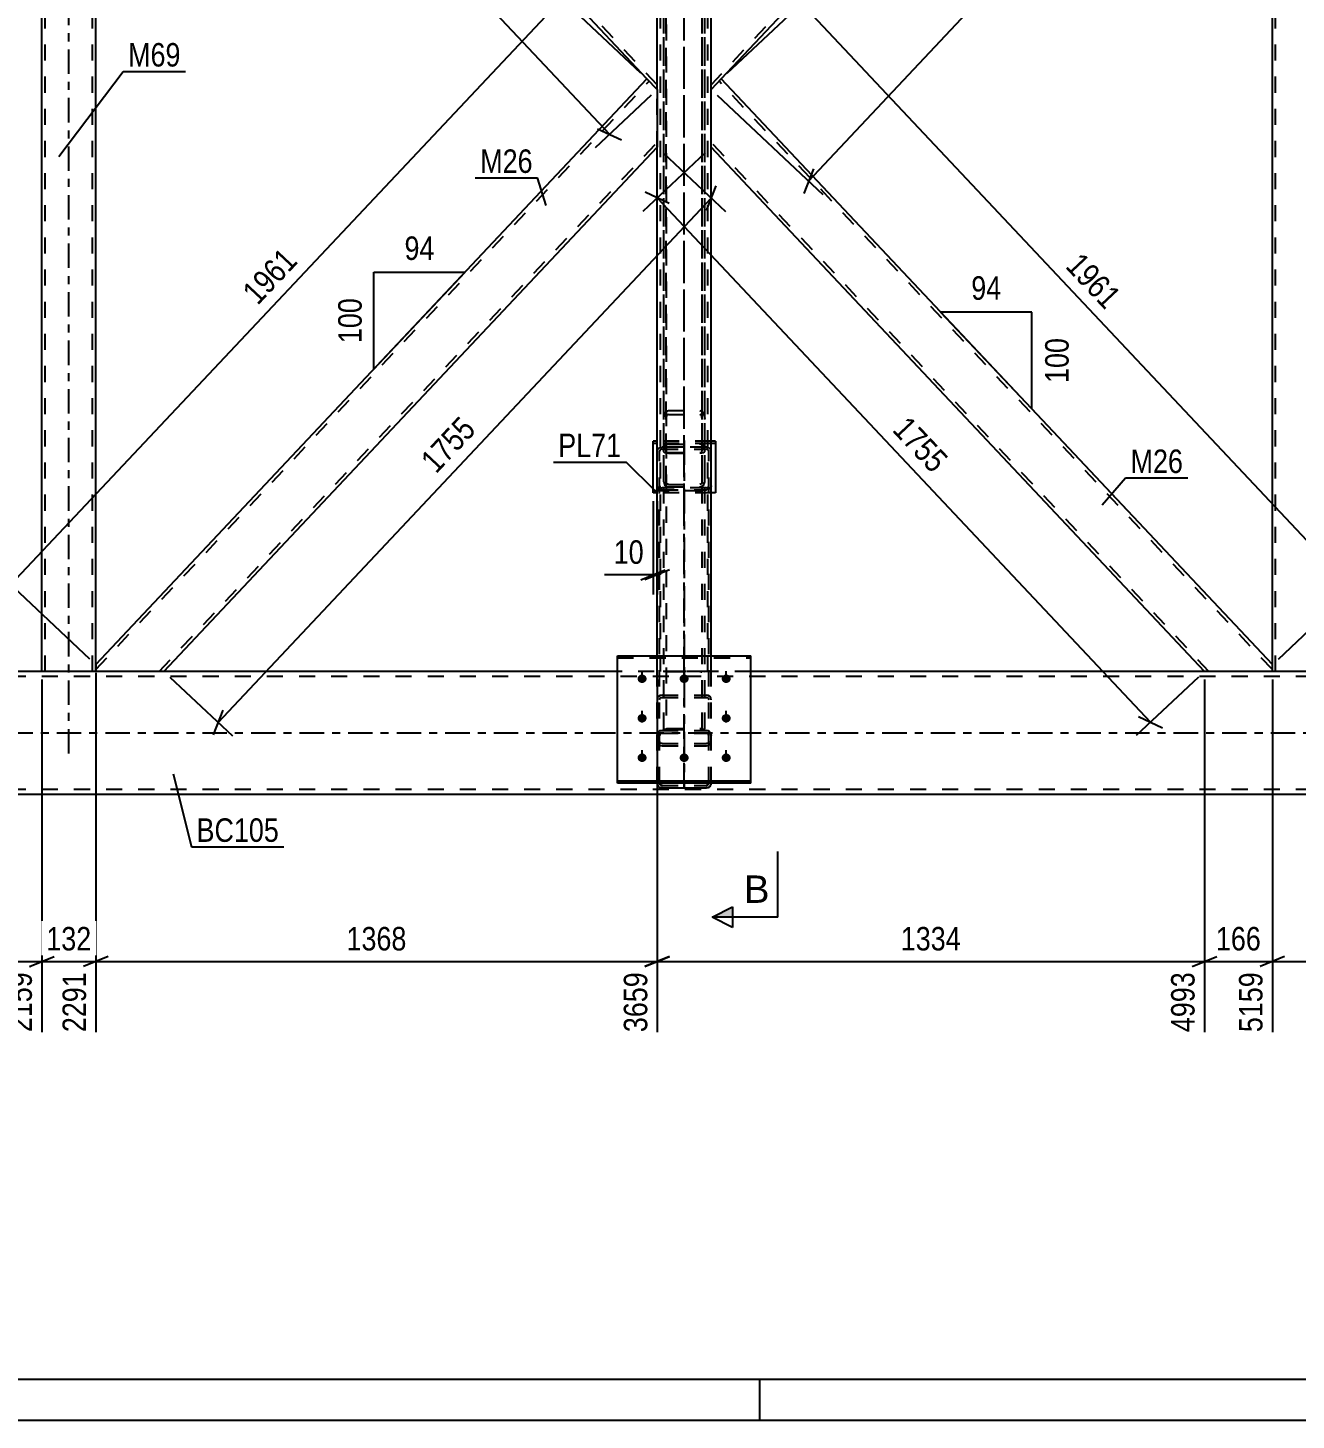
# Model space of a CAD drawing. Header units: millimetres. Extents: x -98 to 743, y -243 to 351.
# Drawn here: x 24 to 178.6, y -243.3 to -73.5 of the extents above; entities that cross this region are included whole.
import ezdxf

# ---------------------------------------------------------------- set-up
doc = ezdxf.new("R2010")
doc.units = ezdxf.units.MM
doc.linetypes.add('DXK_LINE_DOT2', pattern=[3.9198, 1.9599, -1.9599])
doc.linetypes.add('DXK_LINE_DOT3', pattern=[5.9187, 2.979, -0.9799, 0.9799, -0.9799])
doc.styles.add('Arial', font='ARIAL.TTF', dxfattribs={"height": 0.2})
doc.styles.add('Arial Narrow', font='ARIALN.TTF', dxfattribs={"height": 0.2})

# ---------------------------------------------------------------- blocks, each defined once
blk = doc.blocks.new('Unknown-389632146-1132')
at = {"color": 5, "linetype": 'Continuous'}
for p, q in [((-92.81, -238.29), (738.19, -238.29)), ((113.19, -243.29), (113.19, -238.29)), ((-97.81, -243.29), (743.19, -243.29))]:
    blk.add_line(p, q, dxfattribs=at)
blk = doc.blocks.new('Part-389632146-3167 - 3139')
at = {"color": 2, "linetype": 'Continuous'}
for p, q in [((108.48, -79.75), (107.26, -81.05)), ((175.65, -151.17), (108.48, -79.75)), ((107.26, -86.91), (107.26, -81.05)), ((107.26, -88.08), (107.26, -86.91)), ((167.37, -152), (107.26, -88.08)), ((175.65, -152), (175.65, -151.17))]:
    blk.add_line(p, q, dxfattribs=at)
at = {"color": 7, "linetype": 'DXK_LINE_DOT2'}
for p, q in [((175.65, -151.76), (108.21, -80.04)), ((107.26, -87.99), (107.26, -86.91)), ((107.26, -87.5), (107.26, -87.36)), ((167.92, -152), (107.26, -87.5)), ((175.65, -152), (167.37, -152))]:
    blk.add_line(p, q, dxfattribs=at)
blk = doc.blocks.new('Part-389632146-3143 - 3139')
at = {"color": 7, "linetype": 'DXK_LINE_DOT3'}
blk.add_line((28.95, -162), (28.95, 2.5), dxfattribs=at)
at = {"color": 2, "linetype": 'Continuous'}
for p, q in [((25.65, -152), (25.65, -7.5)), ((32.25, -151.17), (32.25, -8.33))]:
    blk.add_line(p, q, dxfattribs=at)
at = {"color": 7, "linetype": 'DXK_LINE_DOT2'}
for p, q in [((25.65, -7.5), (32.25, -7.5)), ((26.05, -152), (26.05, -7.5)), ((31.85, -152), (31.85, -7.5)), ((32.25, -8.33), (32.25, -7.5)), ((32.25, -152), (25.65, -152)), ((32.25, -152), (32.25, -151.17))]:
    blk.add_line(p, q, dxfattribs=at)
blk = doc.blocks.new('Part-389632146-3146 - 3139')
at = {"color": 7, "linetype": 'DXK_LINE_DOT2'}
for p, q in [((175.65, -7.5), (182.25, -7.5)), ((175.65, -8.33), (175.65, -7.5)), ((176.05, -152), (176.05, -7.5)), ((181.85, -152), (181.85, -7.5)), ((175.65, -152), (175.65, -151.17)), ((182.25, -152), (175.65, -152))]:
    blk.add_line(p, q, dxfattribs=at)
at = {"color": 2, "linetype": 'Continuous'}
for p, q in [((175.65, -151.17), (175.65, -8.33)), ((182.25, -7.5), (182.25, -152))]:
    blk.add_line(p, q, dxfattribs=at)
blk = doc.blocks.new('Part-389632146-3173 - 3139')
at = {"color": 7, "linetype": 'DXK_LINE_DOT3'}
blk.add_line((103.96, -123.84), (103.96, -166.12), dxfattribs=at)
at = {"color": 7, "linetype": 'DXK_LINE_DOT2'}
for p, q in [((100.66, -125.13), (100.7, -124.95)), ((100.66, -165.58), (100.66, -125.13)), ((100.7, -124.95), (100.72, -124.94)), ((100.72, -124.94), (100.83, -124.8)), ((100.83, -124.8), (101.03, -124.7)), ((100.98, -125.04), (100.96, -125.13)), ((100.96, -165.58), (100.96, -125.13)), ((101.04, -124.97), (100.98, -125.04)), ((101.03, -124.7), (101.26, -124.66)), ((101.14, -124.92), (101.04, -124.97)), ((101.26, -124.9), (101.14, -124.92)), ((106.66, -124.66), (101.26, -124.66)), ((101.26, -124.9), (106.66, -124.9)), ((106.66, -124.66), (106.88, -124.7)), ((106.77, -124.92), (106.66, -124.9)), ((106.87, -124.97), (106.77, -124.92)), ((106.93, -125.04), (106.87, -124.97)), ((106.88, -124.7), (107.08, -124.8)), ((106.96, -125.13), (106.93, -125.04)), ((106.96, -165.58), (106.96, -125.13)), ((107.19, -124.94), (107.08, -124.8)), ((107.21, -124.95), (107.19, -124.94)), ((107.26, -125.13), (107.21, -124.95)), ((107.26, -165.58), (107.26, -125.13)), ((100.7, -129.57), (100.66, -129.39)), ((100.83, -129.73), (100.7, -129.57)), ((101.03, -129.83), (100.83, -129.73)), ((100.96, -129.39), (100.98, -129.48)), ((100.98, -129.48), (101.04, -129.56)), ((101.26, -129.86), (101.03, -129.83)), ((101.04, -129.56), (101.14, -129.61)), ((101.14, -129.61), (101.26, -129.63)), ((106.66, -129.63), (101.26, -129.63)), ((101.26, -129.86), (106.66, -129.86)), ((106.66, -129.63), (106.77, -129.61)), ((106.88, -129.83), (106.66, -129.86)), ((106.77, -129.61), (106.87, -129.56)), ((106.87, -129.56), (106.93, -129.48)), ((107.08, -129.73), (106.88, -129.83)), ((106.93, -129.48), (106.96, -129.39)), ((107.21, -129.57), (107.08, -129.73)), ((107.26, -129.39), (107.21, -129.57)), ((101.26, -159.19), (101.03, -159.24)), ((101.04, -159.6), (101.14, -159.53)), ((101.14, -159.53), (101.26, -159.51)), ((101.26, -159.19), (106.66, -159.19)), ((101.26, -159.51), (106.66, -159.51)), ((106.88, -159.24), (106.66, -159.19)), ((106.66, -159.51), (106.77, -159.53)), ((106.77, -159.53), (106.87, -159.6)), ((100.7, -159.58), (100.66, -159.83)), ((100.96, -159.83), (100.98, -159.71)), ((100.98, -159.71), (101.04, -159.6)), ((106.87, -159.6), (106.93, -159.71)), ((106.93, -159.71), (106.96, -159.83)), ((107.26, -159.83), (107.21, -159.58)), ((100.66, -165.58), (100.7, -165.82)), ((100.98, -165.7), (100.96, -165.58)), ((101.04, -165.8), (100.98, -165.7)), ((101.03, -166.17), (101.26, -166.21)), ((101.14, -165.87), (101.04, -165.8)), ((101.26, -165.89), (101.14, -165.87)), ((101.26, -165.89), (106.66, -165.89)), ((101.26, -166.21), (106.66, -166.21)), ((106.77, -165.87), (106.66, -165.89)), ((106.66, -166.21), (106.88, -166.17)), ((106.87, -165.8), (106.77, -165.87)), ((106.87, -165.8), (106.88, -165.77)), ((106.88, -165.77), (106.93, -165.7)), ((106.93, -165.7), (106.96, -165.58)), ((107.21, -165.82), (107.26, -165.58))]:
    blk.add_line(p, q, dxfattribs=at)
for centre, start, end in [((101.28, -159.8), 114.3226, 159.2441), ((106.63, -159.8), 20.7559, 65.6774), ((101.28, -165.6), 200.7559, 245.6774), ((106.63, -165.6), 294.3226, 339.2441)]:
    blk.add_arc(centre, 0.621, start, end, dxfattribs=at)
blk = doc.blocks.new('Part-389632146-3152 - 3139')
at = {"color": 7, "linetype": 'DXK_LINE_DOT2'}
for p, q in [((100.7, -155.23), (100.66, -155.45)), ((100.66, -165.58), (100.66, -155.45)), ((100.83, -155.05), (100.7, -155.23)), ((101.03, -154.93), (100.83, -155.05)), ((100.96, -155.45), (100.98, -155.34)), ((100.96, -165.58), (100.96, -155.45)), ((100.98, -155.34), (101.04, -155.25)), ((101.26, -154.88), (101.03, -154.93)), ((101.04, -155.25), (101.14, -155.19)), ((101.14, -155.19), (101.26, -155.16)), ((101.26, -154.88), (106.66, -154.88)), ((101.26, -155.16), (106.66, -155.16)), ((106.88, -154.93), (106.66, -154.88)), ((106.66, -155.16), (106.77, -155.19)), ((106.77, -155.19), (106.87, -155.25)), ((106.87, -155.25), (106.93, -155.34)), ((107.08, -155.05), (106.88, -154.93)), ((106.93, -155.34), (106.96, -155.45)), ((106.96, -165.58), (106.96, -155.45)), ((107.21, -155.23), (107.08, -155.05)), ((107.26, -155.45), (107.21, -155.23)), ((107.26, -165.58), (107.26, -155.45)), ((101.03, -159.24), (101.26, -159.19)), ((101.14, -159.53), (101.04, -159.6)), ((101.26, -159.51), (101.14, -159.53)), ((101.26, -159.19), (106.66, -159.19)), ((101.26, -159.51), (106.66, -159.51)), ((106.66, -159.19), (106.88, -159.24)), ((106.77, -159.53), (106.66, -159.51)), ((106.87, -159.6), (106.77, -159.53)), ((100.66, -159.83), (100.7, -159.59)), ((100.66, -160.52), (100.7, -160.74)), ((100.7, -160.74), (100.83, -160.92)), ((100.83, -160.92), (101.03, -161.04)), ((100.98, -159.71), (100.96, -159.83)), ((100.98, -160.63), (100.96, -160.52)), ((101.04, -159.6), (100.98, -159.71)), ((101.04, -160.72), (100.98, -160.63)), ((101.03, -161.04), (101.26, -161.08)), ((101.14, -160.78), (101.04, -160.72)), ((101.26, -160.8), (101.14, -160.78)), ((101.26, -160.8), (106.66, -160.8)), ((101.26, -161.08), (106.66, -161.08)), ((106.77, -160.78), (106.66, -160.8)), ((106.66, -161.08), (106.88, -161.04)), ((106.87, -160.72), (106.77, -160.78)), ((106.93, -159.71), (106.87, -159.6)), ((106.93, -160.63), (106.87, -160.72)), ((106.88, -161.04), (107.08, -160.92)), ((106.96, -159.83), (106.93, -159.71)), ((106.96, -160.52), (106.93, -160.63)), ((107.08, -160.92), (107.21, -160.74)), ((107.21, -159.59), (107.26, -159.83)), ((107.21, -160.74), (107.26, -160.52)), ((100.66, -165.62), (100.66, -165.58)), ((100.96, -165.58), (100.98, -165.7)), ((100.98, -165.7), (101.04, -165.8)), ((101.04, -165.8), (101.14, -165.87)), ((101.14, -165.87), (101.26, -165.9)), ((101.26, -165.9), (106.66, -165.9)), ((106.66, -165.9), (106.77, -165.87)), ((106.77, -165.87), (106.87, -165.8)), ((106.87, -165.8), (106.93, -165.7)), ((106.93, -165.7), (106.96, -165.58)), ((107.26, -165.58), (107.25, -165.62))]:
    blk.add_line(p, q, dxfattribs=at)
at = {"color": 7, "linetype": 'DXK_LINE_DOT3'}
blk.add_line((103.96, -166.12), (103.96, -154.56), dxfattribs=at)
at = {"color": 2, "linetype": 'Continuous'}
for p, q in [((100.7, -165.82), (100.66, -165.62)), ((101.26, -166.21), (101.03, -166.17)), ((101.26, -166.21), (106.66, -166.21)), ((106.88, -166.17), (106.66, -166.21)), ((107.25, -165.62), (107.21, -165.82))]:
    blk.add_line(p, q, dxfattribs=at)
at = {"color": 7, "linetype": 'DXK_LINE_DOT2'}
for centre, start, end in [((101.28, -159.81), 114.32, 159.2417), ((106.63, -159.81), 20.7583, 65.68)]:
    blk.add_arc(centre, 0.621, start, end, dxfattribs=at)
at = {"color": 2, "linetype": 'Continuous'}
for centre, start, end in [((101.28, -165.6), 200.7583, 245.68), ((106.63, -165.6), 294.32, 339.2417)]:
    blk.add_arc(centre, 0.621, start, end, dxfattribs=at)
blk = doc.blocks.new('Part-389632146-3179 - 3139')
at = {"color": 2, "linetype": 'Continuous'}
for p, q in [((95.83, -150.08), (112.08, -150.08)), ((95.83, -165.62), (95.83, -150.08)), ((112.08, -165.62), (112.08, -150.08)), ((95.83, -165.35), (112.08, -165.35)), ((112.08, -165.62), (95.83, -165.62))]:
    blk.add_line(p, q, dxfattribs=at)
at = {"color": 7, "linetype": 'DXK_LINE_DOT2'}
blk.add_line((95.83, -150.35), (112.08, -150.35), dxfattribs=at)
blk = doc.blocks.new('Part-389632146-3180 - 3139')
at = {"color": 2, "linetype": 'Continuous'}
for p, q in [((100.16, -130.23), (100.16, -123.94)), ((100.66, -123.94), (100.16, -123.94)), ((100.66, -124.21), (100.16, -124.21)), ((107.76, -123.94), (107.26, -123.94)), ((107.76, -124.21), (107.26, -124.21)), ((107.76, -123.94), (107.76, -130.23)), ((100.66, -130.23), (100.16, -130.23)), ((107.76, -130.23), (107.26, -130.23))]:
    blk.add_line(p, q, dxfattribs=at)
at = {"color": 7, "linetype": 'DXK_LINE_DOT2'}
for p, q in [((107.26, -123.94), (100.66, -123.94)), ((107.26, -124.21), (100.66, -124.21)), ((100.16, -129.95), (107.76, -129.95)), ((107.26, -130.23), (100.66, -130.23))]:
    blk.add_line(p, q, dxfattribs=at)
blk = doc.blocks.new('Part-389632146-3198 - 3139')
at = {"color": 2, "linetype": 'Continuous'}
for p, q in [((167.37, -7.5), (107.26, -71.42)), ((175.65, -8.33), (108.48, -79.75)), ((175.65, -8.33), (175.65, -7.5)), ((107.26, -80.33), (107.26, -71.42)), ((107.26, -81.05), (107.26, -80.33))]:
    blk.add_line(p, q, dxfattribs=at)
at = {"color": 7, "linetype": 'DXK_LINE_DOT2'}
for p, q in [((167.92, -7.5), (107.26, -72)), ((175.65, -7.74), (107.26, -80.47)), ((175.65, -7.5), (167.37, -7.5)), ((108.48, -79.75), (107.26, -81.05)), ((107.26, -80.96), (107.26, -80.33)), ((107.26, -80.47), (107.26, -80.42))]:
    blk.add_line(p, q, dxfattribs=at)
blk = doc.blocks.new('Part-389632146-3208 - 3139')
at = {"color": 2, "linetype": 'Continuous'}
for p, q in [((32.25, -151.17), (99.42, -79.75)), ((99.42, -79.75), (100.66, -81.06)), ((100.66, -81.06), (100.66, -88.07)), ((40.53, -152), (100.66, -88.07)), ((32.25, -151.17), (32.25, -152))]:
    blk.add_line(p, q, dxfattribs=at)
at = {"color": 7, "linetype": 'DXK_LINE_DOT2'}
for p, q in [((32.25, -151.76), (99.7, -80.04)), ((39.98, -152), (100.66, -87.49)), ((40.53, -152), (32.25, -152))]:
    blk.add_line(p, q, dxfattribs=at)
blk = doc.blocks.new('Part-389632146-3223 - 3139')
at = {"color": 2, "linetype": 'Continuous'}
for p, q in [((32.25, -8.33), (32.25, -7.5)), ((99.42, -79.75), (32.25, -8.33)), ((100.66, -71.43), (40.53, -7.5)), ((100.66, -79.89), (100.66, -71.43)), ((100.66, -81.06), (100.66, -79.89))]:
    blk.add_line(p, q, dxfattribs=at)
at = {"color": 7, "linetype": 'DXK_LINE_DOT2'}
for p, q in [((40.53, -7.5), (32.25, -7.5)), ((100.66, -80.48), (32.25, -7.74)), ((100.66, -72.01), (39.98, -7.5)), ((100.66, -81.06), (99.42, -79.75)), ((100.66, -80.43), (100.66, -80.12)), ((100.66, -80.48), (100.66, -80.43))]:
    blk.add_line(p, q, dxfattribs=at)
blk = doc.blocks.new('Part-389632146-3252 - 3139')
at = {"color": 2, "linetype": 'Continuous'}
for p, q in [((95.83, -152), (15.65, -152)), ((192.25, -152), (112.08, -152)), ((192.25, -167), (15.65, -167))]:
    blk.add_line(p, q, dxfattribs=at)
at = {"color": 7, "linetype": 'DXK_LINE_DOT2'}
for p, q in [((192.25, -152.6), (15.65, -152.6)), ((112.08, -152), (95.83, -152)), ((192.25, -166.4), (15.65, -166.4))]:
    blk.add_line(p, q, dxfattribs=at)
at = {"color": 7, "linetype": 'DXK_LINE_DOT3'}
blk.add_line((15.65, -159.5), (192.25, -159.5), dxfattribs=at)
blk = doc.blocks.new('Part-389632146-3414 - 3139')
at = {"color": 7, "linetype": 'DXK_LINE_DOT2'}
for p, q in [((101.46, -128.88), (101.46, 42.92)), ((101.76, -128.88), (101.76, 42.92)), ((106.16, -128.88), (106.16, 42.92)), ((106.46, -128.88), (106.46, 42.92)), ((101.5, -124.68), (101.46, -124.92)), ((101.63, -124.48), (101.5, -124.68)), ((101.83, -124.35), (101.63, -124.48)), ((101.76, -124.92), (101.78, -124.8)), ((101.78, -124.8), (101.84, -124.7)), ((102.06, -124.3), (101.83, -124.35)), ((101.84, -124.7), (101.94, -124.63)), ((101.94, -124.63), (102.06, -124.61)), ((102.06, -124.3), (105.86, -124.3)), ((102.06, -124.61), (105.86, -124.61)), ((106.08, -124.35), (105.86, -124.3)), ((105.86, -124.61), (105.97, -124.63)), ((105.97, -124.63), (106.07, -124.7)), ((106.07, -124.7), (106.13, -124.8)), ((106.28, -124.48), (106.08, -124.35)), ((106.13, -124.8), (106.16, -124.92)), ((106.41, -124.68), (106.28, -124.48)), ((106.46, -124.92), (106.41, -124.68)), ((101.46, -128.88), (101.5, -129.12)), ((101.78, -129), (101.76, -128.88)), ((101.84, -129.1), (101.78, -129)), ((106.13, -129), (106.07, -129.1)), ((106.16, -128.88), (106.13, -129)), ((106.41, -129.12), (106.46, -128.88)), ((101.5, -129.12), (101.63, -129.32)), ((101.63, -129.32), (101.83, -129.45)), ((101.83, -129.45), (102.06, -129.5)), ((101.94, -129.17), (101.84, -129.1)), ((102.06, -129.19), (101.94, -129.17)), ((102.06, -129.19), (105.86, -129.19)), ((102.06, -129.5), (105.86, -129.5)), ((105.97, -129.17), (105.86, -129.19)), ((105.86, -129.5), (106.08, -129.45)), ((106.07, -129.1), (105.97, -129.17)), ((106.08, -129.45), (106.28, -129.32)), ((106.28, -129.32), (106.41, -129.12))]:
    blk.add_line(p, q, dxfattribs=at)
blk = doc.blocks.new('Part-389632146-3299 - 3139')
at = {"color": 2, "linetype": 'Continuous'}
for p, q in [((100.66, -71.43), (100.66, -7.5)), ((107.26, -71.42), (107.26, -7.5)), ((100.66, -150.08), (100.66, -88.07)), ((107.26, -150.08), (107.26, -88.08))]:
    blk.add_line(p, q, dxfattribs=at)
at = {"color": 7, "linetype": 'DXK_LINE_DOT2'}
for p, q in [((107.26, -7.5), (100.66, -7.5)), ((101.06, -152), (101.06, -7.5)), ((106.86, -152), (106.86, -7.5)), ((100.66, -88.07), (100.66, -71.43)), ((107.26, -88.08), (107.26, -71.42)), ((100.66, -152), (100.66, -150.08)), ((107.26, -152), (107.26, -150.08)), ((107.26, -152), (100.66, -152))]:
    blk.add_line(p, q, dxfattribs=at)
at = {"color": 7, "linetype": 'DXK_LINE_DOT3'}
blk.add_line((103.96, -152), (103.96, -7.5), dxfattribs=at)
blk = doc.blocks.new('Bolt-389632146-3386 - 3139')
at = {"linetype": 'Continuous'}
for points in [[(98.83, -153.41), (98.72, -153.4), (98.61, -153.37), (98.51, -153.31), (98.42, -153.24), (98.35, -153.15), (98.31, -153.05), (98.28, -152.95), (98.28, -152.84), (98.31, -152.73), (98.35, -152.64), (98.42, -152.55), (98.51, -152.48), (98.61, -152.42), (98.72, -152.39), (98.83, -152.38), (98.94, -152.39), (99.05, -152.42), (99.15, -152.48), (99.24, -152.55), (99.31, -152.64), (99.35, -152.73), (99.38, -152.84), (99.38, -152.95), (99.35, -153.05), (99.31, -153.15), (99.24, -153.24), (99.15, -153.31), (99.05, -153.37), (98.94, -153.4)], [(103.96, -153.41), (103.84, -153.4), (103.73, -153.37), (103.63, -153.31), (103.55, -153.24), (103.48, -153.15), (103.43, -153.05), (103.41, -152.95), (103.41, -152.84), (103.43, -152.73), (103.48, -152.64), (103.55, -152.55), (103.63, -152.48), (103.73, -152.42), (103.84, -152.39), (103.96, -152.38), (104.07, -152.39), (104.18, -152.42), (104.28, -152.48), (104.36, -152.55), (104.43, -152.64), (104.48, -152.73), (104.5, -152.84), (104.5, -152.95), (104.48, -153.05), (104.43, -153.15), (104.36, -153.24), (104.28, -153.31), (104.18, -153.37), (104.07, -153.4)], [(109.08, -153.41), (108.97, -153.4), (108.86, -153.37), (108.76, -153.31), (108.67, -153.24), (108.6, -153.15), (108.56, -153.05), (108.53, -152.95), (108.53, -152.84), (108.56, -152.73), (108.6, -152.64), (108.67, -152.55), (108.76, -152.48), (108.86, -152.42), (108.97, -152.39), (109.08, -152.38), (109.19, -152.39), (109.3, -152.42), (109.4, -152.48), (109.49, -152.55), (109.56, -152.64), (109.6, -152.73), (109.63, -152.84), (109.63, -152.95), (109.6, -153.05), (109.56, -153.15), (109.49, -153.24), (109.4, -153.31), (109.3, -153.37), (109.19, -153.4)], [(98.83, -158.23), (98.72, -158.22), (98.61, -158.18), (98.51, -158.13), (98.42, -158.06), (98.35, -157.97), (98.31, -157.87), (98.28, -157.76), (98.28, -157.66), (98.31, -157.55), (98.35, -157.45), (98.42, -157.36), (98.51, -157.29), (98.61, -157.24), (98.72, -157.2), (98.83, -157.19), (98.94, -157.2), (99.05, -157.24), (99.15, -157.29), (99.24, -157.36), (99.31, -157.45), (99.35, -157.55), (99.38, -157.66), (99.38, -157.76), (99.35, -157.87), (99.31, -157.97), (99.24, -158.06), (99.15, -158.13), (99.05, -158.18), (98.94, -158.22)], [(109.08, -158.23), (108.97, -158.22), (108.86, -158.18), (108.76, -158.13), (108.67, -158.06), (108.6, -157.97), (108.56, -157.87), (108.53, -157.76), (108.53, -157.66), (108.56, -157.55), (108.6, -157.45), (108.67, -157.36), (108.76, -157.29), (108.86, -157.24), (108.97, -157.2), (109.08, -157.19), (109.19, -157.2), (109.3, -157.24), (109.4, -157.29), (109.49, -157.36), (109.56, -157.45), (109.6, -157.55), (109.63, -157.66), (109.63, -157.76), (109.6, -157.87), (109.56, -157.97), (109.49, -158.06), (109.4, -158.13), (109.3, -158.18), (109.19, -158.22)], [(98.83, -163.04), (98.72, -163.03), (98.61, -163), (98.51, -162.94), (98.42, -162.87), (98.35, -162.78), (98.31, -162.69), (98.28, -162.58), (98.28, -162.47), (98.31, -162.37), (98.35, -162.27), (98.42, -162.18), (98.51, -162.11), (98.61, -162.05), (98.72, -162.02), (98.83, -162.01), (98.94, -162.02), (99.05, -162.05), (99.15, -162.11), (99.24, -162.18), (99.31, -162.27), (99.35, -162.37), (99.38, -162.47), (99.38, -162.58), (99.35, -162.69), (99.31, -162.78), (99.24, -162.87), (99.15, -162.94), (99.05, -163), (98.94, -163.03)], [(103.96, -163.04), (103.84, -163.03), (103.73, -163), (103.63, -162.94), (103.55, -162.87), (103.48, -162.78), (103.43, -162.69), (103.41, -162.58), (103.41, -162.47), (103.43, -162.37), (103.48, -162.27), (103.55, -162.18), (103.63, -162.11), (103.73, -162.05), (103.84, -162.02), (103.96, -162.01), (104.07, -162.02), (104.18, -162.05), (104.28, -162.11), (104.36, -162.18), (104.43, -162.27), (104.48, -162.37), (104.5, -162.47), (104.5, -162.58), (104.48, -162.69), (104.43, -162.78), (104.36, -162.87), (104.28, -162.94), (104.18, -163), (104.07, -163.03)], [(109.08, -163.04), (108.97, -163.03), (108.86, -163), (108.76, -162.94), (108.67, -162.87), (108.6, -162.78), (108.56, -162.69), (108.53, -162.58), (108.53, -162.47), (108.56, -162.37), (108.6, -162.27), (108.67, -162.18), (108.76, -162.11), (108.86, -162.05), (108.97, -162.02), (109.08, -162.01), (109.19, -162.02), (109.3, -162.05), (109.4, -162.11), (109.49, -162.18), (109.56, -162.27), (109.6, -162.37), (109.63, -162.47), (109.63, -162.58), (109.6, -162.69), (109.56, -162.78), (109.49, -162.87), (109.4, -162.94), (109.3, -163), (109.19, -163.03)]]:
    blk.add_hatch(color=1, dxfattribs=at).paths.add_polyline_path(points)
at = {"color": 1, "linetype": 'Continuous'}
for p, q in [((98.83, -153.39), (98.83, -151.97)), ((103.96, -153.39), (103.96, -151.97)), ((109.08, -153.39), (109.08, -151.97)), ((98.83, -158.21), (98.83, -156.79)), ((109.08, -158.21), (109.08, -156.79)), ((98.83, -163.02), (98.83, -161.6)), ((103.96, -163.02), (103.96, -161.6)), ((109.08, -163.02), (109.08, -161.6))]:
    blk.add_line(p, q, dxfattribs=at)
blk = doc.blocks.new('Part-389632146-3419 - 3139')
at = {"color": 7, "linetype": 'DXK_LINE_DOT2'}
for p, q in [((101.46, -158.96), (101.46, 36.64)), ((101.76, 36.64), (101.76, -158.96)), ((106.16, -158.96), (106.16, 36.64)), ((106.46, -158.96), (106.46, 36.64)), ((101.5, -152.03), (101.46, -152.08)), ((101.61, -152), (101.5, -152.03)), ((106.3, -152), (101.61, -152)), ((101.76, -152.08), (101.78, -152.06)), ((101.78, -152.06), (101.84, -152.04)), ((101.84, -152.04), (101.94, -152.02)), ((101.94, -152.02), (102.06, -152.02)), ((102.06, -152.02), (105.86, -152.02)), ((105.86, -152.02), (105.97, -152.02)), ((105.97, -152.02), (106.07, -152.04)), ((106.07, -152.04), (106.13, -152.06)), ((106.16, -152.08), (106.13, -152.06)), ((106.41, -152.03), (106.3, -152)), ((106.46, -152.08), (106.41, -152.03)), ((101.48, -159.19), (101.46, -158.96)), ((101.48, -159.19), (101.5, -159.13)), ((101.48, -159.19), (101.78, -159.19)), ((101.5, -159.13), (101.63, -159.03)), ((101.63, -159.03), (101.83, -158.97)), ((101.76, -158.96), (101.78, -159.19)), ((101.84, -159.14), (101.78, -159.19)), ((101.78, -159.19), (101.78, -159.19)), ((101.83, -158.97), (102.06, -158.94)), ((101.94, -159.1), (101.84, -159.14)), ((102.06, -159.09), (101.94, -159.1)), ((102.06, -158.94), (105.86, -158.94)), ((102.06, -159.09), (105.86, -159.09)), ((105.86, -158.94), (106.08, -158.97)), ((105.97, -159.1), (105.86, -159.09)), ((106.07, -159.14), (105.97, -159.1)), ((106.13, -159.19), (106.07, -159.14)), ((106.08, -158.97), (106.28, -159.03)), ((106.13, -159.19), (106.16, -158.96)), ((106.13, -159.19), (106.43, -159.19)), ((106.13, -159.19), (106.13, -159.19)), ((106.28, -159.03), (106.41, -159.13)), ((106.41, -159.13), (106.43, -159.19)), ((106.43, -159.19), (106.46, -158.96))]:
    blk.add_line(p, q, dxfattribs=at)
blk = doc.blocks.new('Part-389632146-3422 - 3139')
at = {"color": 7, "linetype": 'DXK_LINE_DOT3'}
blk.add_line((103.96, -132.08), (103.96, -56.56), dxfattribs=at)
at = {"color": 7, "linetype": 'DXK_LINE_DOT2'}
for p, q in [((101.5, -62.32), (101.46, -62.55)), ((101.46, -125.19), (101.46, -62.55)), ((101.63, -62.13), (101.5, -62.32)), ((101.83, -62), (101.63, -62.13)), ((101.76, -62.55), (101.78, -62.43)), ((101.76, -125.19), (101.76, -62.55)), ((101.78, -62.43), (101.84, -62.34)), ((102.06, -61.95), (101.83, -62)), ((101.84, -62.34), (101.94, -62.27)), ((101.94, -62.27), (102.06, -62.25)), ((102.06, -61.95), (105.86, -61.95)), ((102.06, -62.25), (105.86, -62.25)), ((106.08, -62), (105.86, -61.95)), ((105.86, -62.25), (105.97, -62.27)), ((105.97, -62.27), (106.07, -62.34)), ((106.07, -62.34), (106.13, -62.43)), ((106.28, -62.13), (106.08, -62)), ((106.13, -62.43), (106.16, -62.55)), ((106.16, -125.19), (106.16, -62.55)), ((106.41, -62.32), (106.28, -62.13)), ((106.46, -62.55), (106.41, -62.32)), ((106.46, -125.19), (106.46, -62.55)), ((101.46, -66.3), (101.5, -66.53)), ((101.5, -66.53), (101.63, -66.72)), ((101.63, -66.72), (101.83, -66.85)), ((101.78, -66.42), (101.76, -66.3)), ((101.84, -66.51), (101.78, -66.42)), ((101.83, -66.85), (102.06, -66.9)), ((101.94, -66.58), (101.84, -66.51)), ((102.06, -66.6), (101.94, -66.58)), ((102.06, -66.6), (105.86, -66.6)), ((102.06, -66.9), (105.86, -66.9)), ((105.97, -66.58), (105.86, -66.6)), ((105.86, -66.9), (106.08, -66.85)), ((106.07, -66.51), (105.97, -66.58)), ((106.13, -66.42), (106.07, -66.51)), ((106.08, -66.85), (106.28, -66.72)), ((106.16, -66.3), (106.13, -66.42)), ((106.28, -66.72), (106.41, -66.53)), ((106.41, -66.53), (106.46, -66.3)), ((101.83, -120.25), (102.06, -120.18)), ((102.06, -120.18), (105.86, -120.18)), ((105.86, -120.18), (106.08, -120.25)), ((101.46, -121.15), (101.5, -120.78)), ((101.78, -120.97), (101.76, -121.15)), ((102.06, -120.67), (101.94, -120.7)), ((102.06, -120.67), (105.86, -120.67)), ((105.97, -120.7), (105.86, -120.67)), ((106.16, -121.15), (106.13, -120.97)), ((106.41, -120.78), (106.46, -121.15)), ((101.76, -123.94), (101.46, -123.94)), ((101.46, -124.21), (101.76, -124.21)), ((101.76, -124.3), (101.46, -124.3)), ((101.46, -124.66), (101.76, -124.66)), ((101.5, -125.27), (101.46, -125.19)), ((101.63, -125.34), (101.5, -125.27)), ((101.83, -125.39), (101.63, -125.34)), ((101.76, -125.19), (101.78, -125.23)), ((101.78, -125.23), (101.84, -125.27)), ((102.06, -125.41), (101.83, -125.39)), ((101.84, -125.27), (101.94, -125.29)), ((101.94, -125.29), (102.06, -125.3)), ((102.06, -125.3), (105.86, -125.3)), ((102.06, -125.41), (105.86, -125.41)), ((105.86, -125.3), (105.97, -125.29)), ((106.08, -125.39), (105.86, -125.41)), ((105.97, -125.29), (106.07, -125.27)), ((106.07, -125.27), (106.13, -125.23)), ((106.28, -125.34), (106.08, -125.39)), ((106.13, -125.23), (106.16, -125.19)), ((106.46, -123.94), (106.16, -123.94)), ((106.16, -124.21), (106.46, -124.21)), ((106.46, -124.3), (106.16, -124.3)), ((106.16, -124.66), (106.46, -124.66)), ((106.41, -125.27), (106.28, -125.34)), ((106.46, -125.19), (106.41, -125.27))]:
    blk.add_line(p, q, dxfattribs=at)
for centre, radius, start, end in [((102.37, -120.96), 0.889, 127.9406, 168.6047), ((105.54, -120.96), 0.889, 11.3953, 52.0594), ((102.21, -121.05), 0.444, 127.9406, 168.6047), ((105.7, -121.05), 0.444, 11.3953, 52.0594)]:
    blk.add_arc(centre, radius, start, end, dxfattribs=at)
blk = doc.blocks.new('StraightDimension-389632146-3712 - 3139')
at = {"color": 7, "linetype": 'Continuous'}
for p, q in [((31.52, -9.01), (24.71, -15.42)), ((27.92, -14.46), (24.99, -13.1)), ((26.45, -13.78), (94.86, -86.51)), ((99.93, -81.75), (93.11, -88.16)), ((93.39, -85.83), (96.32, -87.2))]:
    blk.add_line(p, q, dxfattribs=at)
at = {"color": 0}
blk.add_wipeout([(64.12, -52.73), (67.18, -49.85), (61.35, -43.65), (58.29, -46.53)], dxfattribs=at)
at = {"color": 3, "style": 'Arial Narrow'}
blk.add_text('1997', height=2.863, rotation=-46.7591, dxfattribs=at).set_placement((59.13, -46.56))
blk = doc.blocks.new('StraightDimension-389632146-12362 - 3139')
at = {"color": 7, "linetype": 'Continuous'}
for p, q in [((167.37, -153), (167.37, -195.98)), ((175.65, -153), (175.65, -195.98)), ((165.87, -187.97), (168.87, -186.77)), ((167.37, -187.37), (175.65, -187.37)), ((177.15, -186.77), (174.15, -187.97))]:
    blk.add_line(p, q, dxfattribs=at)
at = {"color": 0}
blk.add_wipeout([(174.85, -186.62), (174.85, -182.42), (168.17, -182.42), (168.17, -186.62)], dxfattribs=at)
at = {"color": 0, "linetype": 'Continuous'}
blk.add_wipeout([(175.05, -188.07), (170.85, -188.07), (170.85, -196.58), (175.05, -196.58)], dxfattribs=at)
at = {"color": 3, "style": 'Arial Narrow'}
blk.add_text('166', height=2.863, dxfattribs=at).set_placement((168.77, -186.02))
at = {"color": 3, "linetype": 'Continuous', "style": 'Arial Narrow'}
blk.add_text('5159', height=2.863, rotation=90.0002, dxfattribs=at).set_placement((174.45, -195.98))
blk = doc.blocks.new('StraightDimension-389632146-12364 - 3139')
at = {"color": 7, "linetype": 'Continuous'}
for p, q in [((32.25, -152.17), (32.25, -195.98)), ((100.66, -153), (100.66, -195.98)), ((33.75, -186.77), (30.75, -187.97)), ((32.25, -187.37), (100.66, -187.37)), ((99.16, -187.97), (102.16, -186.77))]:
    blk.add_line(p, q, dxfattribs=at)
at = {"color": 0}
blk.add_wipeout([(70.71, -186.62), (70.71, -182.42), (62.2, -182.42), (62.2, -186.62)], dxfattribs=at)
at = {"color": 0, "linetype": 'Continuous'}
blk.add_wipeout([(100.06, -188.07), (95.86, -188.07), (95.86, -196.58), (100.06, -196.58)], dxfattribs=at)
at = {"color": 3, "style": 'Arial Narrow'}
blk.add_text('1368', height=2.863, dxfattribs=at).set_placement((62.8, -186.02))
at = {"color": 3, "linetype": 'Continuous', "style": 'Arial Narrow'}
blk.add_text('3659', height=2.863, rotation=90.0002, dxfattribs=at).set_placement((99.46, -195.98))
blk = doc.blocks.new('StraightDimension-389632146-12363 - 3139')
at = {"color": 7, "linetype": 'Continuous'}
for p, q in [((100.66, -153), (100.66, -195.98)), ((167.37, -153), (167.37, -195.98)), ((102.16, -186.77), (99.16, -187.97)), ((100.66, -187.37), (167.37, -187.37)), ((165.87, -187.97), (168.87, -186.77))]:
    blk.add_line(p, q, dxfattribs=at)
at = {"color": 0}
blk.add_wipeout([(138.27, -186.62), (138.27, -182.42), (129.76, -182.42), (129.76, -186.62)], dxfattribs=at)
at = {"color": 0, "linetype": 'Continuous'}
blk.add_wipeout([(166.77, -188.07), (162.57, -188.07), (162.57, -196.58), (166.77, -196.58)], dxfattribs=at)
at = {"color": 3, "style": 'Arial Narrow'}
blk.add_text('1334', height=2.863, dxfattribs=at).set_placement((130.36, -186.02))
at = {"color": 3, "linetype": 'Continuous', "style": 'Arial Narrow'}
blk.add_text('4993', height=2.863, rotation=90.0002, dxfattribs=at).set_placement((166.17, -195.98))
blk = doc.blocks.new('StraightDimension-389632146-12366 - 3139')
at = {"color": 7, "linetype": 'Continuous'}
for p, q in [((25.65, -153), (25.65, -195.98)), ((-30, -168), (-30, -190.5)), ((-28.5, -186.77), (-31.5, -187.97)), ((-30, -187.37), (25.65, -187.37)), ((24.15, -187.97), (27.15, -186.77))]:
    blk.add_line(p, q, dxfattribs=at)
at = {"color": 0}
blk.add_wipeout([(2.08, -186.62), (2.08, -182.42), (-6.43, -182.42), (-6.43, -186.62)], dxfattribs=at)
at = {"color": 0, "linetype": 'Continuous'}
for points in [[(-30.6, -188.07), (-34.8, -188.07), (-34.8, -191.1), (-30.6, -191.1)], [(25.05, -188.07), (20.85, -188.07), (20.85, -196.58), (25.05, -196.58)]]:
    blk.add_wipeout(points, dxfattribs=at)
at = {"color": 3, "style": 'Arial Narrow'}
blk.add_text('2159', height=2.863, dxfattribs=at).set_placement((-5.83, -186.02))
at = {"color": 3, "linetype": 'Continuous', "style": 'Arial Narrow'}
for s, height, p in [('0', 2.86, (-31.2, -190.5)), ('2159', 2.863, (24.45, -195.98))]:
    blk.add_text(s, height=height, rotation=90.0002, dxfattribs=at).set_placement(p)
blk = doc.blocks.new('StraightDimension-389632146-12365 - 3139')
at = {"color": 7, "linetype": 'Continuous'}
for p, q in [((32.25, -152.17), (32.25, -195.98)), ((25.65, -153), (25.65, -195.98)), ((24.15, -187.97), (27.15, -186.77)), ((25.65, -187.37), (32.25, -187.37)), ((33.75, -186.77), (30.75, -187.97))]:
    blk.add_line(p, q, dxfattribs=at)
at = {"color": 0}
blk.add_wipeout([(32.29, -186.62), (32.29, -182.42), (25.61, -182.42), (25.61, -186.62)], dxfattribs=at)
at = {"color": 0, "linetype": 'Continuous'}
blk.add_wipeout([(31.65, -188.07), (27.45, -188.07), (27.45, -196.58), (31.65, -196.58)], dxfattribs=at)
at = {"color": 3, "style": 'Arial Narrow'}
blk.add_text('132', height=2.863, dxfattribs=at).set_placement((26.21, -186.02))
at = {"color": 3, "linetype": 'Continuous', "style": 'Arial Narrow'}
blk.add_text('2291', height=2.863, rotation=90.0002, dxfattribs=at).set_placement((31.05, -195.98))
blk = doc.blocks.new('AngleDimension-389632146-3440 - 3139')
at = {"color": 7, "linetype": 'Continuous'}
for p, q in [((66.15, -103.33), (77.25, -103.33)), ((66.15, -115.13), (77.25, -103.33)), ((66.15, -115.13), (66.15, -103.33)), ((76.9, -103.7), (77.25, -103.33))]:
    blk.add_line(p, q, dxfattribs=at)
at = {"color": 0}
for points in [[(74.13, -102.43), (74.13, -98.23), (69.27, -98.23), (69.27, -102.43)], [(65.25, -105.88), (61.05, -105.88), (61.05, -112.57), (65.25, -112.57)]]:
    blk.add_wipeout(points, dxfattribs=at)
at = {"color": 3, "style": 'Arial Narrow'}
blk.add_text('94', height=2.863, dxfattribs=at).set_placement((69.87, -101.83))
blk.add_text('100', height=2.863, rotation=90.0002, dxfattribs=at).set_placement((64.65, -111.97))
blk = doc.blocks.new('StraightDimension-389632146-3598 - 3139')
at = {"color": 7, "linetype": 'Continuous'}
for p, q in [((106.53, -88.77), (98.93, -95.91)), ((102.14, -94.95), (99.22, -93.58)), ((100.68, -94.26), (160.79, -158.18)), ((166.64, -152.69), (159.04, -159.83)), ((159.33, -157.5), (162.26, -158.87))]:
    blk.add_line(p, q, dxfattribs=at)
at = {"color": 0}
blk.add_wipeout([(134.2, -128.81), (137.26, -125.93), (131.43, -119.73), (128.37, -122.61)], dxfattribs=at)
at = {"color": 3, "style": 'Arial Narrow'}
blk.add_text('1755', height=2.863, rotation=-46.7591, dxfattribs=at).set_placement((129.22, -122.64))
blk = doc.blocks.new('StraightDimension-389632146-3640 - 3139')
at = {"color": 7, "linetype": 'Continuous'}
for p, q in [((109.21, -79.06), (120.32, -68.61)), ((119.71, -71.25), (116.78, -69.89)), ((118.25, -70.57), (185.42, -141.99)), ((176.38, -150.49), (187.49, -140.04)), ((183.95, -141.31), (186.88, -142.67))]:
    blk.add_line(p, q, dxfattribs=at)
at = {"color": 0}
blk.add_wipeout([(155.29, -108.87), (158.35, -105.99), (152.52, -99.79), (149.46, -102.66)], dxfattribs=at)
at = {"color": 3, "style": 'Arial Narrow'}
blk.add_text('1961', height=2.863, rotation=-46.7591, dxfattribs=at).set_placement((150.31, -102.69))
blk = doc.blocks.new('StraightDimension-389632146-3658 - 3139')
at = {"color": 7, "linetype": 'Continuous'}
for p, q in [((176.38, -9.01), (189.27, -21.13)), ((186.93, -20.99), (188.11, -17.98)), ((119.12, -92.21), (187.52, -19.49)), ((107.98, -81.74), (120.87, -93.86)), ((119.71, -90.71), (118.53, -93.72))]:
    blk.add_line(p, q, dxfattribs=at)
at = {"color": 0}
blk.add_wipeout([(155.69, -52.24), (152.63, -49.36), (146.8, -55.56), (149.86, -58.44)], dxfattribs=at)
at = {"color": 3, "style": 'Arial Narrow'}
blk.add_text('1997', height=2.863, rotation=46.7591, dxfattribs=at).set_placement((149.83, -57.59))
blk = doc.blocks.new('StraightDimension-389632146-3694 - 3139')
at = {"color": 7, "linetype": 'Continuous'}
for p, q in [((98.69, -79.06), (86.97, -68.04)), ((88.45, -71.5), (89.63, -68.49)), ((21.87, -141.42), (89.04, -69.99)), ((31.52, -150.49), (19.8, -139.46)), ((22.46, -139.91), (21.28, -142.92))]:
    blk.add_line(p, q, dxfattribs=at)
at = {"color": 0}
blk.add_wipeout([(57.83, -102.09), (54.77, -99.21), (48.94, -105.41), (52, -108.29)], dxfattribs=at)
at = {"color": 3, "style": 'Arial Narrow'}
blk.add_text('1961', height=2.863, rotation=46.7591, dxfattribs=at).set_placement((51.97, -107.44))
blk = doc.blocks.new('AngleDimension-389632146-3726 - 3139')
at = {"color": 7, "linetype": 'Continuous'}
for p, q in [((146.32, -108.19), (135.22, -108.19)), ((146.32, -119.99), (135.22, -108.19)), ((146.32, -119.99), (146.32, -108.19)), ((157.95, -132.35), (146.32, -119.99))]:
    blk.add_line(p, q, dxfattribs=at)
at = {"color": 0}
for points in [[(143.2, -107.29), (143.2, -103.09), (138.35, -103.09), (138.35, -107.29)], [(151.42, -110.75), (147.22, -110.75), (147.22, -117.43), (151.42, -117.43)]]:
    blk.add_wipeout(points, dxfattribs=at)
at = {"color": 3, "style": 'Arial Narrow'}
blk.add_text('94', height=2.863, dxfattribs=at).set_placement((138.95, -106.69))
blk.add_text('100', height=2.863, rotation=90.0002, dxfattribs=at).set_placement((150.82, -116.83))
blk = doc.blocks.new('StraightDimension-389632146-3740 - 3139')
at = {"color": 7, "linetype": 'Continuous'}
for p, q in [((16.47, -9), (15.27, -6)), ((24.65, -7.5), (13.02, -7.5)), ((15.87, -152), (15.87, -7.5)), ((15.27, -150.5), (16.47, -153.5)), ((24.65, -152), (13.02, -152))]:
    blk.add_line(p, q, dxfattribs=at)
at = {"color": 0}
blk.add_wipeout([(15.12, -75.49), (10.92, -75.49), (10.92, -84.01), (15.12, -84.01)], dxfattribs=at)
at = {"color": 3, "style": 'Arial Narrow'}
blk.add_text('2890', height=2.863, rotation=90.0002, dxfattribs=at).set_placement((14.52, -83.41))
blk = doc.blocks.new('StraightDimension-389632146-3752 - 3139')
at = {"color": 7, "linetype": 'Continuous'}
for p, q in [((101.38, -88.76), (109.01, -95.93)), ((106.67, -95.79), (107.85, -92.78)), ((47.14, -158.21), (107.26, -94.29)), ((41.26, -152.69), (48.89, -159.86)), ((47.73, -156.71), (46.55, -159.72))]:
    blk.add_line(p, q, dxfattribs=at)
at = {"color": 0}
blk.add_wipeout([(79.57, -122.64), (76.51, -119.76), (70.68, -125.96), (73.74, -128.84)], dxfattribs=at)
at = {"color": 3, "style": 'Arial Narrow'}
blk.add_text('1755', height=2.863, rotation=46.7591, dxfattribs=at).set_placement((73.71, -127.99))
blk = doc.blocks.new('StraightDimension-389632146-12361 - 3139')
at = {"color": 7, "linetype": 'Continuous'}
for p, q in [((175.65, -153), (175.65, -195.98)), ((237.9, -174), (237.9, -195.98)), ((177.15, -186.77), (174.15, -187.97)), ((175.65, -187.37), (237.9, -187.37)), ((236.4, -187.97), (239.4, -186.77))]:
    blk.add_line(p, q, dxfattribs=at)
at = {"color": 0}
blk.add_wipeout([(211.03, -186.62), (211.03, -182.42), (202.52, -182.42), (202.52, -186.62)], dxfattribs=at)
at = {"color": 0, "linetype": 'Continuous'}
blk.add_wipeout([(237.3, -188.07), (233.1, -188.07), (233.1, -196.58), (237.3, -196.58)], dxfattribs=at)
at = {"color": 3, "style": 'Arial Narrow'}
blk.add_text('2291', height=2.863, dxfattribs=at).set_placement((203.12, -186.02))
at = {"color": 3, "linetype": 'Continuous', "style": 'Arial Narrow'}
blk.add_text('7450', height=2.863, rotation=90.0002, dxfattribs=at).set_placement((236.7, -195.98))
blk = doc.blocks.new('StraightDimension-389632146-39689 - 3139')
at = {"color": 7, "linetype": 'Continuous'}
for p, q in [((100.16, -131.23), (100.16, -142.63)), ((100.66, -131.23), (100.66, -142.63)), ((98.66, -140.83), (101.66, -139.63)), ((102.16, -139.63), (99.16, -140.83)), ((100.16, -140.23), (100.66, -140.23))]:
    blk.add_line(p, q, dxfattribs=at)
at = {"color": 0}
blk.add_wipeout([(99.63, -139.48), (99.63, -135.28), (94.77, -135.28), (94.77, -139.48)], dxfattribs=at)
at = {"color": 7, "linetype": 'Continuous'}
blk.add_line((100.16, -140.23), (94.25, -140.23), dxfattribs=at)
blk.add_line((100.16, -140.23), (94.25, -140.23), dxfattribs=at)
at = {"color": 3, "style": 'Arial Narrow'}
blk.add_text('10', height=2.863, dxfattribs=at).set_placement((95.37, -138.88))
blk = doc.blocks.new('Mark-389632146-3163 - 3139')
at = {"color": 0}
blk.add_wipeout([(164.76, -127.81), (164.76, -124.81), (158.37, -124.81), (158.37, -127.81)], dxfattribs=at)
blk.add_wipeout([(164.76, -127.81), (164.76, -124.81), (158.37, -124.81), (158.37, -127.81)], dxfattribs=at)
at = {"color": 30, "linetype": 'Continuous'}
for p, q in [((154.91, -131.68), (157.77, -128.41)), ((157.77, -128.41), (165.36, -128.41))]:
    blk.add_line(p, q, dxfattribs=at)
at = {"color": 3, "style": 'Arial Narrow'}
blk.add_text('M26', height=2.863, dxfattribs=at).set_placement((158.37, -127.81))
blk = doc.blocks.new('Mark-389632146-3204 - 3139')
at = {"color": 0}
blk.add_wipeout([(85.49, -91.22), (85.49, -88.22), (79.1, -88.22), (79.1, -91.22)], dxfattribs=at)
blk.add_wipeout([(85.49, -91.22), (85.49, -88.22), (79.1, -88.22), (79.1, -91.22)], dxfattribs=at)
at = {"color": 30, "linetype": 'Continuous'}
for p in [(78.5, -91.82), (87.14, -95.19)]:
    blk.add_line(p, (86.09, -91.82), dxfattribs=at)
at = {"color": 3, "style": 'Arial Narrow'}
blk.add_text('M26', height=2.863, dxfattribs=at).set_placement((79.1, -91.22))
blk = doc.blocks.new('Mark-389632146-3248 - 3139')
at = {"color": 0}
blk.add_wipeout([(54.57, -172.78), (54.57, -169.78), (44.52, -169.78), (44.52, -172.78)], dxfattribs=at)
blk.add_wipeout([(54.57, -172.78), (54.57, -169.78), (44.52, -169.78), (44.52, -172.78)], dxfattribs=at)
at = {"color": 30, "linetype": 'Continuous'}
for p, q in [((41.69, -164.48), (43.92, -173.38)), ((43.92, -173.38), (55.17, -173.38))]:
    blk.add_line(p, q, dxfattribs=at)
at = {"color": 3, "style": 'Arial Narrow'}
blk.add_text('BC105', height=2.863, dxfattribs=at).set_placement((44.52, -172.78))
blk = doc.blocks.new('SectionMark-389632146-3964 - 3139')
at = {"linetype": 'Continuous'}
blk.add_hatch(color=6, dxfattribs=at).paths.add_polyline_path([(109.86, -180.72), (109.86, -181.97), (107.36, -181.97)])
at = {"color": 6, "linetype": 'Continuous'}
for p, q in [((115.36, -181.97), (115.36, -173.97)), ((107.36, -181.97), (109.86, -180.72)), ((109.86, -180.72), (109.86, -183.22)), ((115.36, -181.97), (107.36, -181.97)), ((109.86, -183.22), (107.36, -181.97))]:
    blk.add_line(p, q, dxfattribs=at)
at = {"color": 0, "linetype": 'Continuous'}
blk.add_wipeout([(114.36, -180.22), (114.36, -176.72), (111.25, -176.72), (111.25, -180.22)], dxfattribs=at)
at = {"color": 3, "linetype": 'Continuous', "style": 'Arial'}
blk.add_text('B', height=3.34, dxfattribs=at).set_placement((111.25, -180.22))
blk = doc.blocks.new('Mark-389632146-38193 - 3139')
at = {"color": 0}
blk.add_wipeout([(42.57, -78.25), (42.57, -75.25), (36.18, -75.25), (36.18, -78.25)], dxfattribs=at)
blk.add_wipeout([(42.57, -78.25), (42.57, -75.25), (36.18, -75.25), (36.18, -78.25)], dxfattribs=at)
at = {"color": 30, "linetype": 'Continuous'}
for p, q in [((27.75, -89.23), (35.58, -78.85)), ((35.58, -78.85), (43.17, -78.85))]:
    blk.add_line(p, q, dxfattribs=at)
at = {"color": 3, "style": 'Arial Narrow'}
blk.add_text('M69', height=2.863, dxfattribs=at).set_placement((36.18, -78.25))
blk = doc.blocks.new('Mark-389632146-39684 - 3139')
at = {"color": 0}
blk.add_wipeout([(96.28, -125.87), (96.28, -122.87), (88.61, -122.87), (88.61, -125.87)], dxfattribs=at)
blk.add_wipeout([(96.28, -125.87), (96.28, -122.87), (88.61, -122.87), (88.61, -125.87)], dxfattribs=at)
at = {"color": 30, "linetype": 'Continuous'}
for p in [(88.01, -126.47), (100.42, -130)]:
    blk.add_line(p, (96.88, -126.47), dxfattribs=at)
at = {"color": 3, "style": 'Arial Narrow'}
blk.add_text('PL71', height=2.863, dxfattribs=at).set_placement((88.61, -125.87))

msp = doc.modelspace()

# ---------------------------------------------------------------- block references
for name in ['Unknown-389632146-1132', 'Part-389632146-3414 - 3139', 'Part-389632146-3419 - 3139', 'Part-389632146-3143 - 3139', 'Part-389632146-3223 - 3139', 'Part-389632146-3299 - 3139', 'Part-389632146-3198 - 3139', 'Part-389632146-3146 - 3139', 'Part-389632146-3422 - 3139', 'Part-389632146-3208 - 3139', 'Part-389632146-3167 - 3139', 'Part-389632146-3173 - 3139', 'Part-389632146-3180 - 3139', 'Part-389632146-3179 - 3139', 'Part-389632146-3252 - 3139', 'Bolt-389632146-3386 - 3139', 'Part-389632146-3152 - 3139']:
    msp.add_blockref(name, (0, 0))

# ---------------------------------------------------------------- next in the draw order: block references
for name in ['StraightDimension-389632146-3712 - 3139', 'AngleDimension-389632146-3440 - 3139', 'StraightDimension-389632146-12364 - 3139', 'StraightDimension-389632146-12366 - 3139', 'StraightDimension-389632146-12362 - 3139']:
    msp.add_blockref(name, (0, 0))

# ---------------------------------------------------------------- next in the draw order: block references
for name in ['StraightDimension-389632146-12365 - 3139', 'StraightDimension-389632146-12363 - 3139', 'StraightDimension-389632146-12361 - 3139', 'Mark-389632146-3248 - 3139']:
    msp.add_blockref(name, (0, 0))

# ---------------------------------------------------------------- next in the draw order: block references
msp.add_blockref('StraightDimension-389632146-3598 - 3139', (0, 0))

# ---------------------------------------------------------------- next in the draw order: block references
for name in ['StraightDimension-389632146-3694 - 3139', 'StraightDimension-389632146-3640 - 3139']:
    msp.add_blockref(name, (0, 0))

# ---------------------------------------------------------------- next in the draw order: block references
for name in ['StraightDimension-389632146-3740 - 3139', 'StraightDimension-389632146-3658 - 3139', 'AngleDimension-389632146-3726 - 3139']:
    msp.add_blockref(name, (0, 0))

# ---------------------------------------------------------------- next in the draw order: block references
for name in ['StraightDimension-389632146-3752 - 3139', 'Mark-389632146-3163 - 3139']:
    msp.add_blockref(name, (0, 0))

# ---------------------------------------------------------------- next in the draw order: block references
for name in ['SectionMark-389632146-3964 - 3139', 'Mark-389632146-38193 - 3139', 'Mark-389632146-3204 - 3139', 'Mark-389632146-39684 - 3139', 'StraightDimension-389632146-39689 - 3139']:
    msp.add_blockref(name, (0, 0))

doc.saveas('drawing.dxf')
